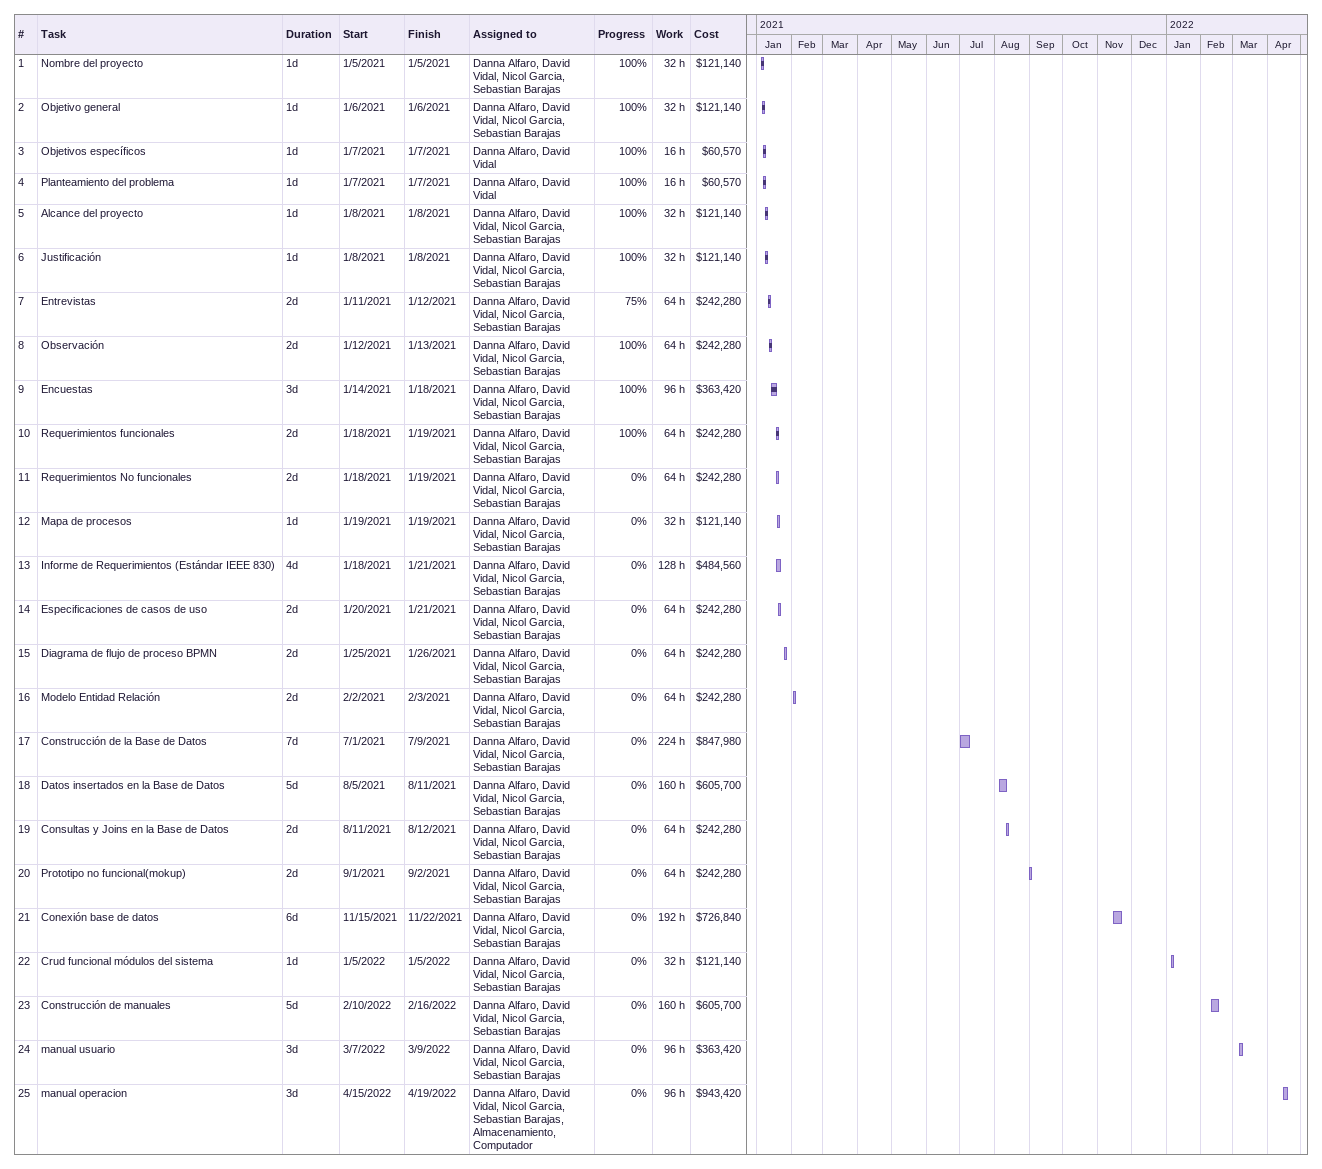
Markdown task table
| ID | Task | Duration | Start | Finish | Resources | % complete | Work (h) | Cost ($) |
|---|---|---|---|---|---|---|---|---|
| 1 | Nombre del proyecto | 1d | 2021-01-05 | 2021-01-05 | Danna Alfaro, David Vidal, Nicol Garcia, Sebastian Barajas | 100 | 32 | 121140 |
| 2 | Objetivo general | 1d | 2021-01-06 | 2021-01-06 | Danna Alfaro, David Vidal, Nicol Garcia, Sebastian Barajas | 100 | 32 | 121140 |
| 3 | Objetivos específicos | 1d | 2021-01-07 | 2021-01-07 | Danna Alfaro, David Vidal | 100 | 16 | 60570 |
| 4 | Planteamiento del problema | 1d | 2021-01-07 | 2021-01-07 | Danna Alfaro, David Vidal | 100 | 16 | 60570 |
| 5 | Alcance del proyecto | 1d | 2021-01-08 | 2021-01-08 | Danna Alfaro, David Vidal, Nicol Garcia, Sebastian Barajas | 100 | 32 | 121140 |
| 6 | Justificación | 1d | 2021-01-08 | 2021-01-08 | Danna Alfaro, David Vidal, Nicol Garcia, Sebastian Barajas | 100 | 32 | 121140 |
| 7 | Entrevistas | 2d | 2021-01-11 | 2021-01-12 | Danna Alfaro, David Vidal, Nicol Garcia, Sebastian Barajas | 75 | 64 | 242280 |
| 8 | Observación | 2d | 2021-01-12 | 2021-01-13 | Danna Alfaro, David Vidal, Nicol Garcia, Sebastian Barajas | 100 | 64 | 242280 |
| 9 | Encuestas | 3d | 2021-01-14 | 2021-01-18 | Danna Alfaro, David Vidal, Nicol Garcia, Sebastian Barajas | 100 | 96 | 363420 |
| 10 | Requerimientos funcionales | 2d | 2021-01-18 | 2021-01-19 | Danna Alfaro, David Vidal, Nicol Garcia, Sebastian Barajas | 100 | 64 | 242280 |
| 11 | Requerimientos No funcionales | 2d | 2021-01-18 | 2021-01-19 | Danna Alfaro, David Vidal, Nicol Garcia, Sebastian Barajas | 0 | 64 | 242280 |
| 12 | Mapa de procesos | 1d | 2021-01-19 | 2021-01-19 | Danna Alfaro, David Vidal, Nicol Garcia, Sebastian Barajas | 0 | 32 | 121140 |
| 13 | Informe de Requerimientos (Estándar IEEE 830) | 4d | 2021-01-18 | 2021-01-21 | Danna Alfaro, David Vidal, Nicol Garcia, Sebastian Barajas | 0 | 128 | 484560 |
| 14 | Especificaciones de casos de uso | 2d | 2021-01-20 | 2021-01-21 | Danna Alfaro, David Vidal, Nicol Garcia, Sebastian Barajas | 0 | 64 | 242280 |
| 15 | Diagrama de flujo de proceso BPMN | 2d | 2021-01-25 | 2021-01-26 | Danna Alfaro, David Vidal, Nicol Garcia, Sebastian Barajas | 0 | 64 | 242280 |
| 16 | Modelo Entidad Relación | 2d | 2021-02-02 | 2021-02-03 | Danna Alfaro, David Vidal, Nicol Garcia, Sebastian Barajas | 0 | 64 | 242280 |
| 17 | Construcción de la Base de Datos | 7d | 2021-07-01 | 2021-07-09 | Danna Alfaro, David Vidal, Nicol Garcia, Sebastian Barajas | 0 | 224 | 847980 |
| 18 | Datos insertados en la Base de Datos | 5d | 2021-08-05 | 2021-08-11 | Danna Alfaro, David Vidal, Nicol Garcia, Sebastian Barajas | 0 | 160 | 605700 |
| 19 | Consultas y Joins en la Base de Datos | 2d | 2021-08-11 | 2021-08-12 | Danna Alfaro, David Vidal, Nicol Garcia, Sebastian Barajas | 0 | 64 | 242280 |
| 20 | Prototipo no funcional(mokup) | 2d | 2021-09-01 | 2021-09-02 | Danna Alfaro, David Vidal, Nicol Garcia, Sebastian Barajas | 0 | 64 | 242280 |
| 21 | Conexión base de datos | 6d | 2021-11-15 | 2021-11-22 | Danna Alfaro, David Vidal, Nicol Garcia, Sebastian Barajas | 0 | 192 | 726840 |
| 22 | Crud funcional módulos del sistema | 1d | 2022-01-05 | 2022-01-05 | Danna Alfaro, David Vidal, Nicol Garcia, Sebastian Barajas | 0 | 32 | 121140 |
| 23 | Construcción de manuales | 5d | 2022-02-10 | 2022-02-16 | Danna Alfaro, David Vidal, Nicol Garcia, Sebastian Barajas | 0 | 160 | 605700 |
| 24 | manual usuario | 3d | 2022-03-07 | 2022-03-09 | Danna Alfaro, David Vidal, Nicol Garcia, Sebastian Barajas | 0 | 96 | 363420 |
| 25 | manual operacion | 3d | 2022-04-15 | 2022-04-19 | Danna Alfaro, David Vidal, Nicol Garcia, Sebastian Barajas, Almacenamiento, Computador | 0 | 96 | 943420 |
